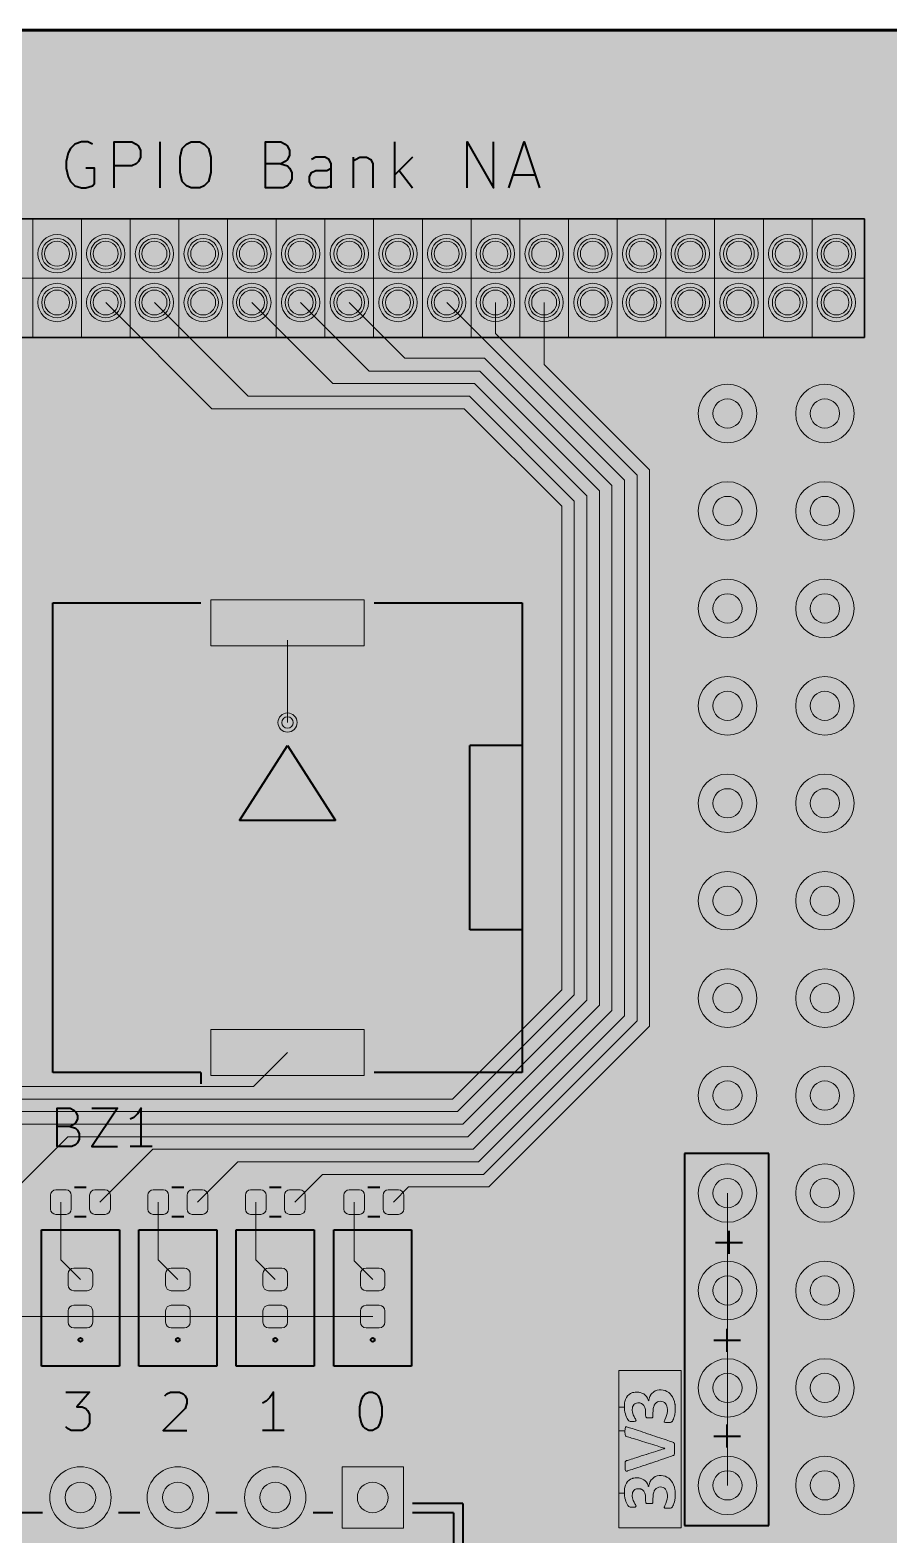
# Model space of a CAD drawing. Header units: millimetres. Extents: x 0 to 100, y -70 to 0.
# Drawn here: x 26.49 to 48.88, y -39.22 to 0 of the extents above; entities that cross this region are included whole.
import ezdxf

# ---------------------------------------------------------------- set-up
doc = ezdxf.new("R2010")
doc.units = ezdxf.units.MM
for name, color, linetype, lineweight, true_color in [('application board F.Cu', 8, 'Continuous', 18, 0x777779), ('application board F.Silkscreen', 18, 'Continuous', 40, 0x000000), ('application board pcb edge', 18, 'Continuous', 60, 0x000000), ('GPIO connector frame', 18, 'Continuous', 35, 0x000000), ('GPIO connector holes', 18, 'Continuous', 5, 0x000000), ('pcb board fill', 7, 'Continuous', 13, 0xefefef)]:
    doc.layers.add(name, color=color, linetype=linetype, lineweight=lineweight, true_color=true_color)

msp = doc.modelspace()

# ---------------------------------------------------------------- hatches: boundary and pattern name
at = {"layer": 'application board F.Silkscreen', "transparency": 33554687}
msp.add_hatch(color=256, dxfattribs=at).paths.add_polyline_path([(41.840269, -34.939627), (43.464467, -34.939627), (43.464467, -39.040372), (41.840269, -39.040372), (41.840269, -38.133614), (41.983349, -38.133614), (41.984986, -38.175696), (41.988233, -38.215421), (41.993009, -38.24996), (41.995803, -38.263788), (42.007632, -38.308303), (42.022034, -38.351442), (42.038281, -38.39155), (42.055648, -38.426975), (42.073407, -38.456062), (42.088529, -38.47484), (42.102156, -38.487167), (42.116766, -38.495876), (42.134181, -38.501427), (42.156221, -38.504279), (42.184708, -38.504895), (42.205454, -38.504388), (42.236512, -38.502491), (42.259103, -38.499092), (42.274157, -38.49386), (42.282605, -38.486465), (42.285378, -38.476577), (42.285384, -38.47599), (42.283149, -38.467927), (42.277088, -38.453788), (42.268165, -38.43567), (42.258883, -38.418408), (42.234098, -38.371507), (42.215295, -38.329746), (42.201937, -38.291397), (42.193488, -38.254729), (42.18941, -38.218014), (42.188854, -38.192759), (42.191092, -38.154267), (42.19747, -38.122597), (42.208652, -38.095759), (42.225305, -38.071763), (42.231794, -38.064471), (42.25291, -38.045068), (42.275182, -38.031801), (42.300845, -38.023824), (42.332136, -38.020289), (42.349414, -38.019921), (42.371984, -38.020159), (42.388188, -38.02128), (42.401127, -38.023894), (42.413902, -38.028612), (42.428481, -38.035485), (42.462453, -38.057368), (42.490405, -38.086491), (42.510277, -38.118871), (42.519284, -38.139992), (42.526109, -38.162816), (42.530986, -38.188933), (42.534148, -38.219933), (42.53583, -38.257406), (42.536271, -38.295487), (42.536344, -38.326059), (42.53661, -38.348647), (42.537242, -38.364738), (42.53841, -38.375818), (42.540288, -38.383374), (42.543047, -38.388893), (42.546859, -38.39386), (42.54777, -38.394928), (42.552656, -38.400278), (42.557694, -38.404), (42.564645, -38.406439), (42.575273, -38.407946), (42.591341, -38.408867), (42.614609, -38.409551), (42.62284, -38.409751), (42.657363, -38.409913), (42.683503, -38.40836), (42.702228, -38.404862), (42.714507, -38.399189), (42.721309, -38.391112), (42.722973, -38.386033), (42.723761, -38.378124), (42.724652, -38.362339), (42.725579, -38.340273), (42.72648, -38.31352), (42.727287, -38.283672), (42.727473, -38.275626), (42.72888, -38.231518), (42.731127, -38.195141), (42.734511, -38.16477), (42.739325, -38.138681), (42.745864, -38.115151), (42.754422, -38.092454), (42.761399, -38.076925), (42.782483, -38.042851), (42.809891, -38.015185), (42.842497, -37.994488), (42.879176, -37.981318), (42.918803, -37.976235), (42.957599, -37.979309), (42.994541, -37.990263), (43.02632, -38.008596), (43.052842, -38.033685), (43.07401, -38.064907), (43.089729, -38.101641), (43.099903, -38.143263), (43.104436, -38.189152), (43.103234, -38.238684), (43.096201, -38.291238), (43.083241, -38.34619), (43.064258, -38.402918), (43.039158, -38.4608), (43.033313, -38.472624), (43.025939, -38.4893), (43.021882, -38.502856), (43.021654, -38.509818), (43.027481, -38.518362), (43.039335, -38.524573), (43.058092, -38.52866), (43.084627, -38.530832), (43.111689, -38.531331), (43.143929, -38.530934), (43.168418, -38.529536), (43.186852, -38.526821), (43.200926, -38.522476), (43.212335, -38.516186), (43.218358, -38.511558), (43.232691, -38.495229), (43.247192, -38.470839), (43.261321, -38.439771), (43.274537, -38.403407), (43.286297, -38.363131), (43.296061, -38.320325), (43.29866, -38.306405), (43.303229, -38.272148), (43.306279, -38.231565), (43.307784, -38.187548), (43.307719, -38.142986), (43.306058, -38.100771), (43.302775, -38.063793), (43.300936, -38.050701), (43.286223, -37.982079), (43.265188, -37.919406), (43.238048, -37.863154), (43.205018, -37.813796), (43.17889, -37.783988), (43.137732, -37.748283), (43.0918, -37.719564), (43.042318, -37.698055), (42.990507, -37.683982), (42.937591, -37.677569), (42.884794, -37.679042), (42.833337, -37.688625), (42.784443, -37.706544), (42.777173, -37.710083), (42.754453, -37.724301), (42.729434, -37.744468), (42.704472, -37.768285), (42.681922, -37.793453), (42.66414, -37.817672), (42.660144, -37.824309), (42.646883, -37.851145), (42.634725, -37.881886), (42.625002, -37.912733), (42.619049, -37.939888), (42.618698, -37.942363), (42.615752, -37.957952), (42.612401, -37.96452), (42.608892, -37.961917), (42.605523, -37.950249), (42.602091, -37.939141), (42.595535, -37.922516), (42.587038, -37.903293), (42.583326, -37.89546), (42.557716, -37.853188), (42.524846, -37.816461), (42.485565, -37.785928), (42.440719, -37.762236), (42.391156, -37.746036), (42.386849, -37.745047), (42.359896, -37.740881), (42.327824, -37.738776), (42.293315, -37.738643), (42.259053, -37.740389), (42.227723, -37.743922), (42.202006, -37.749152), (42.19411, -37.75162), (42.145065, -37.773503), (42.102701, -37.801704), (42.066859, -37.836433), (42.037379, -37.877898), (42.037001, -37.878684), (42.014102, -37.92631), (41.996868, -37.981878), (41.988901, -38.02151), (41.985226, -38.053692), (41.983402, -38.092003), (41.983349, -38.133614), (41.840269, -38.133614), (41.840269, -36.515104), (41.997266, -36.515104), (41.998058, -36.552782), (42.000336, -36.587835), (42.003827, -36.614426), (42.008776, -36.633512), (42.015423, -36.64605), (42.023359, -36.652683), (42.02896, -36.654649), (42.043017, -36.659234), (42.06494, -36.666253), (42.09414, -36.675522), (42.130028, -36.686855), (42.172013, -36.700066), (42.219506, -36.714971), (42.271918, -36.731385), (42.328659, -36.749122), (42.38914, -36.767996), (42.45277, -36.787824), (42.51896, -36.808419), (42.531618, -36.812354), (42.598106, -36.833039), (42.662064, -36.852973), (42.72291, -36.871972), (42.780063, -36.889854), (42.832941, -36.906434), (42.880962, -36.921531), (42.923545, -36.93496), (42.960107, -36.946539), (42.990068, -36.956084), (43.012844, -36.963412), (43.027856, -36.96834), (43.034519, -36.970685), (43.0348, -36.970828), (43.03087, -36.972646), (43.018479, -36.977103), (42.998203, -36.984013), (42.970621, -36.993189), (42.936309, -37.004443), (42.895845, -37.017589), (42.849806, -37.03244), (42.79877, -37.04881), (42.743313, -37.066511), (42.684014, -37.085356), (42.62145, -37.10516), (42.556198, -37.125734), (42.551802, -37.127117), (42.485712, -37.147923), (42.421801, -37.168067), (42.360694, -37.18735), (42.303015, -37.205575), (42.249387, -37.222544), (42.200435, -37.238059), (42.156781, -37.251922), (42.119051, -37.263935), (42.087868, -37.2739), (42.063856, -37.28162), (42.047638, -37.286895), (42.039879, -37.289515), (42.027531, -37.294546), (42.017967, -37.300264), (42.010835, -37.307873), (42.00578, -37.318581), (42.002448, -37.333592), (42.000485, -37.354115), (41.999538, -37.381353), (41.999253, -37.416515), (41.999243, -37.428012), (41.999579, -37.468812), (42.000876, -37.500984), (42.003569, -37.525357), (42.008094, -37.542761), (42.014884, -37.554023), (42.024375, -37.559972), (42.037001, -37.561436), (42.053198, -37.559246), (42.066455, -37.556095), (42.074246, -37.553728), (42.090454, -37.548526), (42.114517, -37.540675), (42.145878, -37.530362), (42.183975, -37.517771), (42.228249, -37.50309), (42.27814, -37.486504), (42.33309, -37.4682), (42.392537, -37.448363), (42.455922, -37.42718), (42.522686, -37.404837), (42.592269, -37.38152), (42.66411, -37.357415), (42.677846, -37.352803), (42.774909, -37.320157), (42.863478, -37.290264), (42.943504, -37.26314), (43.014938, -37.238802), (43.077731, -37.217269), (43.131833, -37.198556), (43.177195, -37.18268), (43.213768, -37.169659), (43.241504, -37.15951), (43.260352, -37.15225), (43.270265, -37.147896), (43.271746, -37.146943), (43.278292, -37.138288), (43.283455, -37.126226), (43.28735, -37.109781), (43.290093, -37.087978), (43.291797, -37.059844), (43.292578, -37.024403), (43.292551, -36.98068), (43.29246, -36.971059), (43.291957, -36.933805), (43.291272, -36.904775), (43.290317, -36.882723), (43.289007, -36.866403), (43.287257, -36.854568), (43.284979, -36.845972), (43.283567, -36.842391), (43.275713, -36.82918), (43.26636, -36.819136), (43.264797, -36.818036), (43.258536, -36.815406), (43.243927, -36.810019), (43.221614, -36.802092), (43.192241, -36.791839), (43.156452, -36.779477), (43.11489, -36.765221), (43.111689, -36.764129), (43.068201, -36.749287), (43.017027, -36.73189), (42.962013, -36.713248), (42.903803, -36.693574), (42.84304, -36.673085), (42.78037, -36.651996), (42.716435, -36.630524), (42.651879, -36.608884), (42.587348, -36.587291), (42.523484, -36.565962), (42.460931, -36.545112), (42.400334, -36.524956), (42.342337, -36.505712), (42.287583, -36.487593), (42.236717, -36.470816), (42.190383, -36.455597), (42.149224, -36.44215), (42.113884, -36.430693), (42.085008, -36.421441), (42.063239, -36.414609), (42.049222, -36.410414), (42.043885, -36.409081), (42.029142, -36.408293), (42.019857, -36.410954), (42.014063, -36.415959), (42.007014, -36.429221), (42.001788, -36.45082), (41.998501, -36.479774), (41.997266, -36.515104), (41.840269, -36.515104), (41.840269, -35.898566), (41.983349, -35.898566), (41.984986, -35.940648), (41.988233, -35.980373), (41.993009, -36.014911), (41.995803, -36.028739), (42.007632, -36.073255), (42.022034, -36.116393), (42.038281, -36.156502), (42.055648, -36.191926), (42.073407, -36.221014), (42.088529, -36.239792), (42.102156, -36.252119), (42.116766, -36.260827), (42.134181, -36.266378), (42.156221, -36.269231), (42.184708, -36.269846), (42.205454, -36.26934), (42.236512, -36.267442), (42.259103, -36.264043), (42.274157, -36.258811), (42.282605, -36.251417), (42.285378, -36.241528), (42.285384, -36.240942), (42.283149, -36.232878), (42.277088, -36.21874), (42.268165, -36.200622), (42.258883, -36.183359), (42.234098, -36.136458), (42.215295, -36.094698), (42.201937, -36.056349), (42.193488, -36.019681), (42.18941, -35.982965), (42.188854, -35.95771), (42.191092, -35.919219), (42.19747, -35.887549), (42.208652, -35.86071), (42.225305, -35.836714), (42.231794, -35.829423), (42.25291, -35.810019), (42.275182, -35.796752), (42.300845, -35.788775), (42.332136, -35.78524), (42.349414, -35.784873), (42.371984, -35.785111), (42.388188, -35.786232), (42.401127, -35.788846), (42.413902, -35.793564), (42.428481, -35.800437), (42.462453, -35.82232), (42.490405, -35.851442), (42.510277, -35.883823), (42.519284, -35.904944), (42.526109, -35.927768), (42.530986, -35.953885), (42.534148, -35.984885), (42.53583, -36.022357), (42.536271, -36.060438), (42.536344, -36.091011), (42.53661, -36.113599), (42.537242, -36.12969), (42.53841, -36.14077), (42.540288, -36.148326), (42.543047, -36.153844), (42.546859, -36.158812), (42.54777, -36.159879), (42.552656, -36.16523), (42.557694, -36.168951), (42.564645, -36.171391), (42.575273, -36.172897), (42.591341, -36.173818), (42.614609, -36.174502), (42.62284, -36.174703), (42.657363, -36.174865), (42.683503, -36.173312), (42.702228, -36.169813), (42.714507, -36.16414), (42.721309, -36.156063), (42.722973, -36.150985), (42.723761, -36.143075), (42.724652, -36.127291), (42.725579, -36.105225), (42.72648, -36.078471), (42.727287, -36.048624), (42.727473, -36.040578), (42.72888, -35.99647), (42.731127, -35.960092), (42.734511, -35.929721), (42.739325, -35.903633), (42.745864, -35.880102), (42.754422, -35.857406), (42.761399, -35.841876), (42.782483, -35.807803), (42.809891, -35.780137), (42.842497, -35.759439), (42.879176, -35.746269), (42.918803, -35.741187), (42.957599, -35.74426), (42.994541, -35.755214), (43.02632, -35.773547), (43.052842, -35.798636), (43.07401, -35.829859), (43.089729, -35.866592), (43.099903, -35.908215), (43.104436, -35.954103), (43.103234, -36.003636), (43.096201, -36.056189), (43.083241, -36.111141), (43.064258, -36.16787), (43.039158, -36.225752), (43.033313, -36.237575), (43.025939, -36.254252), (43.021882, -36.267807), (43.021654, -36.274769), (43.027481, -36.283314), (43.039335, -36.289525), (43.058092, -36.293612), (43.084627, -36.295783), (43.111689, -36.296282), (43.143929, -36.295886), (43.168418, -36.294488), (43.186852, -36.291773), (43.200926, -36.287428), (43.212335, -36.281138), (43.218358, -36.276509), (43.232691, -36.26018), (43.247192, -36.23579), (43.261321, -36.204722), (43.274537, -36.168359), (43.286297, -36.128083), (43.296061, -36.085277), (43.29866, -36.071357), (43.303229, -36.0371), (43.306279, -35.996517), (43.307784, -35.9525), (43.307719, -35.907938), (43.306058, -35.865723), (43.302775, -35.828745), (43.300936, -35.815652), (43.286223, -35.74703), (43.265188, -35.684357), (43.238048, -35.628105), (43.205018, -35.578747), (43.17889, -35.548939), (43.137732, -35.513235), (43.0918, -35.484515), (43.042318, -35.463007), (42.990507, -35.448933), (42.937591, -35.442521), (42.884794, -35.443994), (42.833337, -35.453577), (42.784443, -35.471496), (42.777173, -35.475034), (42.754453, -35.489252), (42.729434, -35.50942), (42.704472, -35.533237), (42.681922, -35.558404), (42.66414, -35.582624), (42.660144, -35.589261), (42.646883, -35.616097), (42.634725, -35.646837), (42.625002, -35.677684), (42.619049, -35.70484), (42.618698, -35.707314), (42.615752, -35.722904), (42.612401, -35.729471), (42.608892, -35.726868), (42.605523, -35.7152), (42.602091, -35.704092), (42.595535, -35.687467), (42.587038, -35.668244), (42.583326, -35.660412), (42.557716, -35.61814), (42.524846, -35.581413), (42.485565, -35.550879), (42.440719, -35.527188), (42.391156, -35.510988), (42.386849, -35.509998), (42.359896, -35.505832), (42.327824, -35.503728), (42.293315, -35.503594), (42.259053, -35.50534), (42.227723, -35.508874), (42.202006, -35.514103), (42.19411, -35.516571), (42.145065, -35.538455), (42.102701, -35.566656), (42.066859, -35.601384), (42.037379, -35.642849), (42.014102, -35.691261), (41.996868, -35.74683), (41.988901, -35.786462), (41.985226, -35.818643), (41.983402, -35.856954), (41.983349, -35.898566), (41.840269, -35.898566)], flags=0)
at = {"layer": 'pcb board fill', "transparency": 33554687}
h = msp.add_hatch(color=256, dxfattribs=at)
edge = h.paths.add_edge_path(flags=0)
edge.add_line((100, -67.01), (100, -35.01))
edge.add_line((100, -35.01), (100, -3))
edge.add_arc((97, -3), 3, 0, 90)
edge.add_line((97, 0), (50, 0))
edge.add_line((50, 0), (3, 0))
edge.add_arc((3, -3), 3, 90, 180)
edge.add_line((0, -3), (0, -32))
edge.add_arc((3, -32), 3, 180, 270)
edge.add_line((3, -35), (7, -35))
edge.add_arc((7, -38), 3, 0, 90, ccw=False)
edge.add_line((10, -38), (10, -57))
edge.add_arc((13, -57), 3, 180, 270)
edge.add_line((13, -60), (15, -60))
edge.add_arc((15, -63), 3, 0, 90, ccw=False)
edge.add_line((18, -63), (18, -68))
edge.add_arc((20, -68), 2, 180, 270)
edge.add_line((20, -70), (50, -70))
edge.add_line((50, -70), (97, -70.000025))
edge.add_arc((96.9974, -66.9974), 3.002626, 270.0496133, 359.7595675)

# ---------------------------------------------------------------- linework, layer by layer
at = {"layer": 'application board F.Cu', "flags": 128}
for points in [[(28.46, -7.1), (31.228448, -9.868448)], [(29.73, -7.1), (32.171448, -9.541448)], [(32.27, -7.1), (34.384448, -9.214448)], [(35.327448, -8.887448), (33.54, -7.1)], [(36.26, -8.55), (34.81, -7.1)], [(41.985, -11.735), (37.35, -7.1)], [(38.62, -7.907552), (38.62, -7.1)], [(39.89, -8.715104), (39.89, -7.1)], [(42.312, -11.599552), (38.62, -7.907552)], [(38.337552, -8.55), (36.26, -8.55)], [(41.658, -11.870448), (38.337552, -8.55)], [(38.212552, -8.887448), (35.327448, -8.887448)], [(41.331, -12.005896), (38.212552, -8.887448)], [(42.639, -11.464104), (39.89, -8.715104)], [(34.384448, -9.214448), (38.077104, -9.214448)], [(38.077104, -9.214448), (41.004, -12.141344)], [(32.171448, -9.541448), (37.941656, -9.541448)], [(37.941656, -9.541448), (40.677, -12.276792)], [(31.228448, -9.868448), (37.806208, -9.868448)], [(37.806208, -9.868448), (40.35, -12.41224)], [(41.985, -25.690104), (41.985, -11.735)], [(42.312, -25.825552), (42.312, -11.599552)], [(42.639, -25.961), (42.639, -11.464104)], [(41.004, -12.141344), (41.004, -25.28376)], [(41.331, -25.419208), (41.331, -12.005896)], [(41.658, -25.554656), (41.658, -11.870448)], [(40.35, -12.41224), (40.35, -25.012864)], [(40.677, -12.276792), (40.677, -25.148312)], [(35.2, -16.05), (31.2, -16.05), (31.2, -14.85), (35.2, -14.85), (35.2, -16.05)], [(33.2, -15.9), (33.2, -18.05)], [(40.35, -25.012864), (37.497974, -27.86489)], [(40.677, -25.148312), (37.633422, -28.19189)], [(41.004, -25.28376), (37.76887, -28.51889)], [(37.904318, -28.84589), (41.331, -25.419208)], [(38.039766, -29.17289), (41.658, -25.554656)], [(38.175214, -29.49989), (41.985, -25.690104)], [(38.310662, -29.82689), (42.312, -25.825552)], [(35.2, -27.25), (31.2, -27.25), (31.2, -26.05), (35.2, -26.05), (35.2, -27.25)], [(38.44611, -30.15389), (42.639, -25.961)], [(33.2, -26.65), (32.31211, -27.53789)], [(32.31211, -27.53789), (8.25789, -27.53789)], [(37.497974, -27.86489), (20.83511, -27.86489)], [(37.633422, -28.19189), (23.04811, -28.19189)], [(37.76887, -28.51889), (25.26111, -28.51889)], [(25.77, -30.55), (27.47411, -28.84589)], [(27.47411, -28.84589), (37.904318, -28.84589)], [(28.31, -30.55), (29.68711, -29.17289)], [(29.68711, -29.17289), (38.039766, -29.17289)], [(30.85, -30.55), (31.90011, -29.49989)], [(31.90011, -29.49989), (38.175214, -29.49989)], [(33.39, -30.55), (34.11311, -29.82689)], [(34.11311, -29.82689), (38.310662, -29.82689)], [(35.96, -30.55), (36.35611, -30.15389)], [(36.35611, -30.15389), (38.44611, -30.15389)], [(27.56, -30.735), (27.549724, -30.786662), (27.520459, -30.830459), (27.476662, -30.859724), (27.425, -30.87), (27.155, -30.87), (27.103338, -30.859724), (27.059541, -30.830459), (27.030276, -30.786662), (27.02, -30.735), (27.02, -30.365), (27.030276, -30.313338), (27.059541, -30.269541), (27.103338, -30.240276), (27.155, -30.23), (27.425, -30.23), (27.476662, -30.240276), (27.520459, -30.269541), (27.549724, -30.313338), (27.56, -30.365), (27.56, -30.735)], [(27.29, -30.55), (27.29, -32.055)], [(28.58, -30.735), (28.569724, -30.786662), (28.540459, -30.830459), (28.496662, -30.859724), (28.445, -30.87), (28.175, -30.87), (28.123338, -30.859724), (28.079541, -30.830459), (28.050276, -30.786662), (28.04, -30.735), (28.04, -30.365), (28.050276, -30.313338), (28.079541, -30.269541), (28.123338, -30.240276), (28.175, -30.23), (28.445, -30.23), (28.496662, -30.240276), (28.540459, -30.269541), (28.569724, -30.313338), (28.58, -30.365), (28.58, -30.735)], [(30.1, -30.735), (30.089724, -30.786662), (30.060459, -30.830459), (30.016662, -30.859724), (29.965, -30.87), (29.695, -30.87), (29.643338, -30.859724), (29.599541, -30.830459), (29.570276, -30.786662), (29.56, -30.735), (29.56, -30.365), (29.570276, -30.313338), (29.599541, -30.269541), (29.643338, -30.240276), (29.695, -30.23), (29.965, -30.23), (30.016662, -30.240276), (30.060459, -30.269541), (30.089724, -30.313338), (30.1, -30.365), (30.1, -30.735)], [(29.83, -30.55), (29.83, -32.055)], [(31.12, -30.735), (31.109724, -30.786662), (31.080459, -30.830459), (31.036662, -30.859724), (30.985, -30.87), (30.715, -30.87), (30.663338, -30.859724), (30.619541, -30.830459), (30.590276, -30.786662), (30.58, -30.735), (30.58, -30.365), (30.590276, -30.313338), (30.619541, -30.269541), (30.663338, -30.240276), (30.715, -30.23), (30.985, -30.23), (31.036662, -30.240276), (31.080459, -30.269541), (31.109724, -30.313338), (31.12, -30.365), (31.12, -30.735)], [(32.64, -30.735), (32.629724, -30.786662), (32.600459, -30.830459), (32.556662, -30.859724), (32.505, -30.87), (32.235, -30.87), (32.183338, -30.859724), (32.139541, -30.830459), (32.110276, -30.786662), (32.1, -30.735), (32.1, -30.365), (32.110276, -30.313338), (32.139541, -30.269541), (32.183338, -30.240276), (32.235, -30.23), (32.505, -30.23), (32.556662, -30.240276), (32.600459, -30.269541), (32.629724, -30.313338), (32.64, -30.365), (32.64, -30.735)], [(32.37, -30.55), (32.37, -32.055)], [(33.66, -30.735), (33.649724, -30.786662), (33.620459, -30.830459), (33.576662, -30.859724), (33.525, -30.87), (33.255, -30.87), (33.203338, -30.859724), (33.159541, -30.830459), (33.130276, -30.786662), (33.12, -30.735), (33.12, -30.365), (33.130276, -30.313338), (33.159541, -30.269541), (33.203338, -30.240276), (33.255, -30.23), (33.525, -30.23), (33.576662, -30.240276), (33.620459, -30.269541), (33.649724, -30.313338), (33.66, -30.365), (33.66, -30.735)], [(35.21, -30.735), (35.199724, -30.786662), (35.170459, -30.830459), (35.126662, -30.859724), (35.075, -30.87), (34.805, -30.87), (34.753338, -30.859724), (34.709541, -30.830459), (34.680276, -30.786662), (34.67, -30.735), (34.67, -30.365), (34.680276, -30.313338), (34.709541, -30.269541), (34.753338, -30.240276), (34.805, -30.23), (35.075, -30.23), (35.126662, -30.240276), (35.170459, -30.269541), (35.199724, -30.313338), (35.21, -30.365), (35.21, -30.735)], [(34.94, -30.55), (34.94, -32.085)], [(36.23, -30.735), (36.219724, -30.786662), (36.190459, -30.830459), (36.146662, -30.859724), (36.095, -30.87), (35.825, -30.87), (35.773338, -30.859724), (35.729541, -30.830459), (35.700276, -30.786662), (35.69, -30.735), (35.69, -30.365), (35.700276, -30.313338), (35.729541, -30.269541), (35.773338, -30.240276), (35.825, -30.23), (36.095, -30.23), (36.146662, -30.240276), (36.190459, -30.269541), (36.219724, -30.313338), (36.23, -30.365), (36.23, -30.735)], [(44.67, -37.934), (44.67, -30.314)], [(27.29, -32.055), (27.8, -32.565)], [(29.83, -32.055), (30.34, -32.565)], [(32.37, -32.055), (32.88, -32.565)], [(34.94, -32.085), (35.42, -32.565)], [(27.6275, -32.86), (27.571054, -32.848772), (27.523202, -32.816798), (27.491228, -32.768946), (27.48, -32.7125), (27.48, -32.4175), (27.491228, -32.361054), (27.523202, -32.313202), (27.571054, -32.281228), (27.6275, -32.27), (27.9725, -32.27), (28.028946, -32.281228), (28.076798, -32.313202), (28.108772, -32.361054), (28.12, -32.4175), (28.12, -32.7125), (28.108772, -32.768946), (28.076798, -32.816798), (28.028946, -32.848772), (27.9725, -32.86), (27.6275, -32.86)], [(30.1675, -32.86), (30.111054, -32.848772), (30.063202, -32.816798), (30.031228, -32.768946), (30.02, -32.7125), (30.02, -32.4175), (30.031228, -32.361054), (30.063202, -32.313202), (30.111054, -32.281228), (30.1675, -32.27), (30.5125, -32.27), (30.568946, -32.281228), (30.616798, -32.313202), (30.648772, -32.361054), (30.66, -32.4175), (30.66, -32.7125), (30.648772, -32.768946), (30.616798, -32.816798), (30.568946, -32.848772), (30.5125, -32.86), (30.1675, -32.86)], [(32.7075, -32.86), (32.651054, -32.848772), (32.603202, -32.816798), (32.571228, -32.768946), (32.56, -32.7125), (32.56, -32.4175), (32.571228, -32.361054), (32.603202, -32.313202), (32.651054, -32.281228), (32.7075, -32.27), (33.0525, -32.27), (33.108946, -32.281228), (33.156798, -32.313202), (33.188772, -32.361054), (33.2, -32.4175), (33.2, -32.7125), (33.188772, -32.768946), (33.156798, -32.816798), (33.108946, -32.848772), (33.0525, -32.86), (32.7075, -32.86)], [(35.2475, -32.86), (35.191054, -32.848772), (35.143202, -32.816798), (35.111228, -32.768946), (35.1, -32.7125), (35.1, -32.4175), (35.111228, -32.361054), (35.143202, -32.313202), (35.191054, -32.281228), (35.2475, -32.27), (35.5925, -32.27), (35.648946, -32.281228), (35.696798, -32.313202), (35.728772, -32.361054), (35.74, -32.4175), (35.74, -32.7125), (35.728772, -32.768946), (35.696798, -32.816798), (35.648946, -32.848772), (35.5925, -32.86), (35.2475, -32.86)], [(27.6275, -33.83), (27.571054, -33.818772), (27.523202, -33.786798), (27.491228, -33.738946), (27.48, -33.6825), (27.48, -33.3875), (27.491228, -33.331054), (27.523202, -33.283202), (27.571054, -33.251228), (27.6275, -33.24), (27.9725, -33.24), (28.028946, -33.251228), (28.076798, -33.283202), (28.108772, -33.331054), (28.12, -33.3875), (28.12, -33.6825), (28.108772, -33.738946), (28.076798, -33.786798), (28.028946, -33.818772), (27.9725, -33.83), (27.6275, -33.83)], [(30.1675, -33.83), (30.111054, -33.818772), (30.063202, -33.786798), (30.031228, -33.738946), (30.02, -33.6825), (30.02, -33.3875), (30.031228, -33.331054), (30.063202, -33.283202), (30.111054, -33.251228), (30.1675, -33.24), (30.5125, -33.24), (30.568946, -33.251228), (30.616798, -33.283202), (30.648772, -33.331054), (30.66, -33.3875), (30.66, -33.6825), (30.648772, -33.738946), (30.616798, -33.786798), (30.568946, -33.818772), (30.5125, -33.83), (30.1675, -33.83)], [(32.7075, -33.83), (32.651054, -33.818772), (32.603202, -33.786798), (32.571228, -33.738946), (32.56, -33.6825), (32.56, -33.3875), (32.571228, -33.331054), (32.603202, -33.283202), (32.651054, -33.251228), (32.7075, -33.24), (33.0525, -33.24), (33.108946, -33.251228), (33.156798, -33.283202), (33.188772, -33.331054), (33.2, -33.3875), (33.2, -33.6825), (33.188772, -33.738946), (33.156798, -33.786798), (33.108946, -33.818772), (33.0525, -33.83), (32.7075, -33.83)], [(35.2475, -33.83), (35.191054, -33.818772), (35.143202, -33.786798), (35.111228, -33.738946), (35.1, -33.6825), (35.1, -33.3875), (35.111228, -33.331054), (35.143202, -33.283202), (35.191054, -33.251228), (35.2475, -33.24), (35.5925, -33.24), (35.648946, -33.251228), (35.696798, -33.283202), (35.728772, -33.331054), (35.74, -33.3875), (35.74, -33.6825), (35.728772, -33.738946), (35.696798, -33.786798), (35.648946, -33.818772), (35.5925, -33.83), (35.2475, -33.83)], [(17.64, -33.535), (35.42, -33.535)], [(34.62, -37.45), (36.22, -37.45), (36.22, -39.05), (34.62, -39.05), (34.62, -37.45)]]:
    msp.add_lwpolyline(points, dxfattribs=at)
at = {"layer": 'application board F.Cu'}
for centre, radius in [((27.19, -5.83), 0.5), ((28.46, -5.83), 0.5), ((29.73, -5.83), 0.5), ((31, -5.83), 0.5), ((32.27, -5.83), 0.5), ((33.54, -5.83), 0.5), ((34.81, -5.83), 0.5), ((36.08, -5.83), 0.5), ((37.35, -5.83), 0.5), ((38.62, -5.83), 0.5), ((39.89, -5.83), 0.5), ((41.16, -5.83), 0.5), ((42.43, -5.83), 0.5), ((43.7, -5.83), 0.5), ((44.97, -5.83), 0.5), ((46.24, -5.83), 0.5), ((47.51, -5.83), 0.5), ((27.19, -5.83), 0.325), ((28.46, -5.83), 0.325), ((29.73, -5.83), 0.325), ((31, -5.83), 0.325), ((32.27, -5.83), 0.325), ((33.54, -5.83), 0.325), ((34.81, -5.83), 0.325), ((36.08, -5.83), 0.325), ((37.35, -5.83), 0.325), ((38.62, -5.83), 0.325), ((39.89, -5.83), 0.325), ((41.16, -5.83), 0.325), ((42.43, -5.83), 0.325), ((43.7, -5.83), 0.325), ((44.97, -5.83), 0.325), ((46.24, -5.83), 0.325), ((47.51, -5.83), 0.325), ((27.19, -7.1), 0.5), ((28.46, -7.1), 0.5), ((29.73, -7.1), 0.5), ((31, -7.1), 0.5), ((32.27, -7.1), 0.5), ((33.54, -7.1), 0.5), ((34.81, -7.1), 0.5), ((36.08, -7.1), 0.5), ((37.35, -7.1), 0.5), ((38.62, -7.1), 0.5), ((39.89, -7.1), 0.5), ((41.16, -7.1), 0.5), ((42.43, -7.1), 0.5), ((43.7, -7.1), 0.5), ((44.97, -7.1), 0.5), ((46.24, -7.1), 0.5), ((47.51, -7.1), 0.5), ((27.19, -7.1), 0.325), ((28.46, -7.1), 0.325), ((29.73, -7.1), 0.325), ((31, -7.1), 0.325), ((32.27, -7.1), 0.325), ((33.54, -7.1), 0.325), ((34.81, -7.1), 0.325), ((36.08, -7.1), 0.325), ((37.35, -7.1), 0.325), ((38.62, -7.1), 0.325), ((39.89, -7.1), 0.325), ((41.16, -7.1), 0.325), ((42.43, -7.1), 0.325), ((43.7, -7.1), 0.325), ((44.97, -7.1), 0.325), ((46.24, -7.1), 0.325), ((47.51, -7.1), 0.325), ((44.67, -9.994), 0.762), ((47.21, -9.994), 0.762), ((44.67, -9.994), 0.381), ((47.21, -9.994), 0.381), ((44.67, -12.534), 0.762), ((44.67, -12.534), 0.381), ((47.21, -12.534), 0.762), ((47.21, -12.534), 0.381), ((44.67, -15.074), 0.762), ((47.21, -15.074), 0.762), ((44.67, -15.074), 0.381), ((47.21, -15.074), 0.381), ((44.67, -17.614), 0.762), ((47.21, -17.614), 0.762), ((44.67, -17.614), 0.381), ((47.21, -17.614), 0.381), ((33.2, -18.05), 0.25), ((33.2, -18.05), 0.15), ((44.67, -20.154), 0.762), ((47.21, -20.154), 0.762), ((44.67, -20.154), 0.381), ((47.21, -20.154), 0.381), ((44.67, -22.694), 0.762), ((47.21, -22.694), 0.762), ((44.67, -22.694), 0.381), ((47.21, -22.694), 0.381), ((44.67, -25.234), 0.762), ((47.21, -25.234), 0.762), ((44.67, -25.234), 0.381), ((47.21, -25.234), 0.381), ((44.67, -27.774), 0.762), ((47.21, -27.774), 0.762), ((44.67, -27.774), 0.381), ((47.21, -27.774), 0.381), ((44.67, -30.314), 0.762), ((47.21, -30.314), 0.762), ((44.67, -30.314), 0.381), ((47.21, -30.314), 0.381), ((44.67, -32.854), 0.762), ((47.21, -32.854), 0.762), ((44.67, -32.854), 0.381), ((47.21, -32.854), 0.381), ((44.67, -35.394), 0.762), ((47.21, -35.394), 0.762), ((44.67, -35.394), 0.381), ((47.21, -35.394), 0.381), ((44.67, -37.934), 0.762), ((47.21, -37.934), 0.762), ((27.8, -38.25), 0.8), ((30.34, -38.25), 0.8), ((32.88, -38.25), 0.8), ((44.67, -37.934), 0.381), ((47.21, -37.934), 0.381), ((27.8, -38.25), 0.4), ((30.34, -38.25), 0.4), ((32.88, -38.25), 0.4), ((35.42, -38.25), 0.4)]:
    msp.add_circle(centre, radius, dxfattribs=at)
at = {"layer": 'application board F.Silkscreen', "flags": 128}
for points in [[(28.111428, -2.97), (27.997142, -2.912857), (27.825714, -2.912857), (27.654285, -2.97), (27.54, -3.084285), (27.482857, -3.198571), (27.425714, -3.427142), (27.425714, -3.598571), (27.482857, -3.827142), (27.54, -3.941428), (27.654285, -4.055714), (27.825714, -4.112857), (27.94, -4.112857), (28.111428, -4.055714), (28.168571, -3.998571), (28.168571, -3.598571), (27.94, -3.598571)], [(28.682857, -4.112857), (28.682857, -2.912857), (29.14, -2.912857), (29.254285, -2.97), (29.311428, -3.027142), (29.368571, -3.141428), (29.368571, -3.312857), (29.311428, -3.427142), (29.254285, -3.484285), (29.14, -3.541428), (28.682857, -3.541428)], [(29.882857, -4.112857), (29.882857, -2.912857)], [(30.682857, -2.912857), (30.911428, -2.912857), (31.025714, -2.97), (31.14, -3.084285), (31.197142, -3.312857), (31.197142, -3.712857), (31.14, -3.941428), (31.025714, -4.055714), (30.911428, -4.112857), (30.682857, -4.112857), (30.568571, -4.055714), (30.454285, -3.941428), (30.397142, -3.712857), (30.397142, -3.312857), (30.454285, -3.084285), (30.568571, -2.97), (30.682857, -2.912857)], [(33.025714, -3.484285), (33.197142, -3.541428), (33.254285, -3.598571), (33.311428, -3.712857), (33.311428, -3.884285), (33.254285, -3.998571), (33.197142, -4.055714), (33.082857, -4.112857), (32.625714, -4.112857), (32.625714, -2.912857), (33.025714, -2.912857), (33.14, -2.97), (33.197142, -3.027142), (33.254285, -3.141428), (33.254285, -3.255714), (33.197142, -3.37), (33.14, -3.427142), (33.025714, -3.484285), (32.625714, -3.484285)], [(35.997142, -4.112857), (35.997142, -2.912857)], [(37.882857, -4.112857), (37.882857, -2.912857), (38.568571, -4.112857), (38.568571, -2.912857)], [(38.968571, -4.112857), (39.368571, -2.912857), (39.768571, -4.112857)], [(34.34, -4.112857), (34.34, -3.484285), (34.282857, -3.37), (34.168571, -3.312857), (33.94, -3.312857), (33.825714, -3.37)], [(34.911428, -3.312857), (34.911428, -4.112857)], [(34.911428, -3.427142), (34.968571, -3.37), (35.082857, -3.312857), (35.254285, -3.312857), (35.368571, -3.37), (35.425714, -3.484285), (35.425714, -4.112857)], [(36.454285, -3.312857), (35.997142, -3.77)], [(34.34, -4.055714), (34.225714, -4.112857), (33.94, -4.112857), (33.825714, -4.055714), (33.768571, -3.941428), (33.768571, -3.827142), (33.825714, -3.712857), (33.94, -3.655714), (34.225714, -3.655714), (34.34, -3.598571)], [(36.111428, -3.655714), (36.454285, -4.112857)], [(39.082857, -3.77), (39.654285, -3.77)], [(27.08, -14.93), (30.94, -14.93)], [(27.08, -27.17), (27.08, -14.93)], [(35.46, -14.93), (39.32, -14.93)], [(39.32, -14.93), (39.32, -27.17)], [(31.95, -20.6), (33.2, -18.65)], [(33.2, -18.65), (34.45, -20.6)], [(39.3, -18.65), (37.95, -18.65)], [(37.95, -21.05), (37.95, -18.65)], [(34.45, -20.6), (31.95, -20.6)], [(37.95, -23.45), (37.95, -21.05)], [(39.3, -23.45), (37.95, -23.45)], [(30.94, -27.17), (27.08, -27.17)], [(30.94, -27.17), (30.94, -27.47)], [(39.32, -27.17), (35.46, -27.17)], [(27.529047, -28.578571), (27.671904, -28.62619), (27.719523, -28.673809), (27.767142, -28.769047), (27.767142, -28.911904), (27.719523, -29.007142), (27.671904, -29.054761), (27.576666, -29.10238), (27.195714, -29.10238), (27.195714, -28.10238), (27.529047, -28.10238), (27.624285, -28.15), (27.671904, -28.197619), (27.719523, -28.292857), (27.719523, -28.388095), (27.671904, -28.483333), (27.624285, -28.530952), (27.529047, -28.578571), (27.195714, -28.578571)], [(28.100476, -28.10238), (28.767142, -28.10238), (28.100476, -29.10238), (28.767142, -29.10238)], [(29.38619, -29.10238), (29.38619, -28.10238), (29.290952, -28.245238), (29.195714, -28.340476), (29.100476, -28.388095)], [(29.671904, -29.10238), (29.100476, -29.10238)], [(45.75, -29.28), (43.55, -29.28)], [(43.55, -29.28), (43.55, -38.98)], [(45.75, -38.98), (45.75, -29.28)], [(27.953641, -30.17), (27.646359, -30.17)], [(30.493641, -30.17), (30.186359, -30.17)], [(33.033641, -30.17), (32.726359, -30.17)], [(35.603641, -30.17), (35.296359, -30.17)], [(27.953641, -30.93), (27.646359, -30.93)], [(30.493641, -30.93), (30.186359, -30.93)], [(33.033641, -30.93), (32.726359, -30.93)], [(35.603641, -30.93), (35.296359, -30.93)], [(26.784, -34.828), (26.784, -31.272)], [(26.784, -31.272), (28.816, -31.272)], [(28.816, -31.272), (28.816, -34.828)], [(29.324, -34.828), (29.324, -31.272)], [(29.324, -31.272), (31.356, -31.272)], [(31.356, -31.272), (31.356, -34.828)], [(31.864, -34.828), (31.864, -31.272)], [(31.864, -31.272), (33.896, -31.272)], [(33.896, -31.272), (33.896, -34.828)], [(34.404, -34.828), (34.404, -31.272)], [(34.404, -31.272), (36.436, -31.272)], [(36.436, -31.272), (36.436, -34.828)], [(44.71, -31.9), (44.71, -31.3)], [(44.36, -31.6), (45.06, -31.6)], [(44.66, -34.45), (44.66, -33.85)], [(44.31, -34.15), (45.01, -34.15)], [(28.816, -34.828), (26.784, -34.828)], [(31.356, -34.828), (29.324, -34.828)], [(33.896, -34.828), (31.864, -34.828)], [(36.436, -34.828), (34.404, -34.828)], [(27.416666, -35.50238), (28.035714, -35.50238), (27.70238, -35.883333), (27.845238, -35.883333), (27.940476, -35.930952), (27.988095, -35.978571), (28.035714, -36.073809), (28.035714, -36.311904), (27.988095, -36.407142), (27.940476, -36.454761), (27.845238, -36.50238), (27.559523, -36.50238), (27.464285, -36.454761), (27.416666, -36.407142)], [(30.004285, -35.597619), (30.051904, -35.55), (30.147142, -35.50238), (30.385238, -35.50238), (30.480476, -35.55), (30.528095, -35.597619), (30.575714, -35.692857), (30.575714, -35.788095), (30.528095, -35.930952), (29.956666, -36.50238), (30.575714, -36.50238)], [(32.83, -36.50238), (32.83, -35.50238), (32.734761, -35.645238), (32.639523, -35.740476), (32.544285, -35.788095)], [(35.32238, -35.50238), (35.417619, -35.50238), (35.512857, -35.55), (35.560476, -35.597619), (35.608095, -35.692857), (35.655714, -35.883333), (35.655714, -36.121428), (35.608095, -36.311904), (35.560476, -36.407142), (35.512857, -36.454761), (35.417619, -36.50238), (35.32238, -36.50238), (35.227142, -36.454761), (35.179523, -36.407142), (35.131904, -36.311904), (35.084285, -36.121428), (35.084285, -35.883333), (35.131904, -35.692857), (35.179523, -35.597619), (35.227142, -35.55), (35.32238, -35.50238)], [(44.66, -36.95), (44.66, -36.35)], [(33.115714, -36.50238), (32.544285, -36.50238)], [(44.31, -36.65), (45.01, -36.65)], [(37.77, -38.41), (36.46, -38.41)], [(37.77, -38.41), (37.77, -39.793)], [(26.81, -38.65), (26.25, -38.65)], [(29.35, -38.65), (28.789, -38.65)], [(31.89, -38.65), (31.329, -38.65)], [(34.38, -38.65), (33.869, -38.65)], [(37.53, -38.65), (36.46, -38.65)], [(37.53, -38.65), (37.53, -45.471)], [(43.55, -38.98), (45.75, -38.98)]]:
    msp.add_lwpolyline(points, dxfattribs=at)
at = {"layer": 'application board F.Silkscreen', "lineweight": 0, "flags": 128}
msp.add_lwpolyline([(41.840269, -34.939627), (43.464467, -34.939627), (43.464467, -39.040372), (41.840269, -39.040372), (41.840269, -38.133614), (41.983349, -38.133614), (41.984986, -38.175696), (41.988233, -38.215421), (41.993009, -38.24996), (41.995803, -38.263788), (42.007632, -38.308303), (42.022034, -38.351442), (42.038281, -38.39155), (42.055648, -38.426975), (42.073407, -38.456062), (42.088529, -38.47484), (42.102156, -38.487167), (42.116766, -38.495876), (42.134181, -38.501427), (42.156221, -38.504279), (42.184708, -38.504895), (42.205454, -38.504388), (42.236512, -38.502491), (42.259103, -38.499092), (42.274157, -38.49386), (42.282605, -38.486465), (42.285378, -38.476577), (42.285384, -38.47599), (42.283149, -38.467927), (42.277088, -38.453788), (42.268165, -38.43567), (42.258883, -38.418408), (42.234098, -38.371507), (42.215295, -38.329746), (42.201937, -38.291397), (42.193488, -38.254729), (42.18941, -38.218014), (42.188854, -38.192759), (42.191092, -38.154267), (42.19747, -38.122597), (42.208652, -38.095759), (42.225305, -38.071763), (42.231794, -38.064471), (42.25291, -38.045068), (42.275182, -38.031801), (42.300845, -38.023824), (42.332136, -38.020289), (42.349414, -38.019921), (42.371984, -38.020159), (42.388188, -38.02128), (42.401127, -38.023894), (42.413902, -38.028612), (42.428481, -38.035485), (42.462453, -38.057368), (42.490405, -38.086491), (42.510277, -38.118871), (42.519284, -38.139992), (42.526109, -38.162816), (42.530986, -38.188933), (42.534148, -38.219933), (42.53583, -38.257406), (42.536271, -38.295487), (42.536344, -38.326059), (42.53661, -38.348647), (42.537242, -38.364738), (42.53841, -38.375818), (42.540288, -38.383374), (42.543047, -38.388893), (42.546859, -38.39386), (42.54777, -38.394928), (42.552656, -38.400278), (42.557694, -38.404), (42.564645, -38.406439), (42.575273, -38.407946), (42.591341, -38.408867), (42.614609, -38.409551), (42.62284, -38.409751), (42.657363, -38.409913), (42.683503, -38.40836), (42.702228, -38.404862), (42.714507, -38.399189), (42.721309, -38.391112), (42.722973, -38.386033), (42.723761, -38.378124), (42.724652, -38.362339), (42.725579, -38.340273), (42.72648, -38.31352), (42.727287, -38.283672), (42.727473, -38.275626), (42.72888, -38.231518), (42.731127, -38.195141), (42.734511, -38.16477), (42.739325, -38.138681), (42.745864, -38.115151), (42.754422, -38.092454), (42.761399, -38.076925), (42.782483, -38.042851), (42.809891, -38.015185), (42.842497, -37.994488), (42.879176, -37.981318), (42.918803, -37.976235), (42.957599, -37.979309), (42.994541, -37.990263), (43.02632, -38.008596), (43.052842, -38.033685), (43.07401, -38.064907), (43.089729, -38.101641), (43.099903, -38.143263), (43.104436, -38.189152), (43.103234, -38.238684), (43.096201, -38.291238), (43.083241, -38.34619), (43.064258, -38.402918), (43.039158, -38.4608), (43.033313, -38.472624), (43.025939, -38.4893), (43.021882, -38.502856), (43.021654, -38.509818), (43.027481, -38.518362), (43.039335, -38.524573), (43.058092, -38.52866), (43.084627, -38.530832), (43.111689, -38.531331), (43.143929, -38.530934), (43.168418, -38.529536), (43.186852, -38.526821), (43.200926, -38.522476), (43.212335, -38.516186), (43.218358, -38.511558), (43.232691, -38.495229), (43.247192, -38.470839), (43.261321, -38.439771), (43.274537, -38.403407), (43.286297, -38.363131), (43.296061, -38.320325), (43.29866, -38.306405), (43.303229, -38.272148), (43.306279, -38.231565), (43.307784, -38.187548), (43.307719, -38.142986), (43.306058, -38.100771), (43.302775, -38.063793), (43.300936, -38.050701), (43.286223, -37.982079), (43.265188, -37.919406), (43.238048, -37.863154), (43.205018, -37.813796), (43.17889, -37.783988), (43.137732, -37.748283), (43.0918, -37.719564), (43.042318, -37.698055), (42.990507, -37.683982), (42.937591, -37.677569), (42.884794, -37.679042), (42.833337, -37.688625), (42.784443, -37.706544), (42.777173, -37.710083), (42.754453, -37.724301), (42.729434, -37.744468), (42.704472, -37.768285), (42.681922, -37.793453), (42.66414, -37.817672), (42.660144, -37.824309), (42.646883, -37.851145), (42.634725, -37.881886), (42.625002, -37.912733), (42.619049, -37.939888), (42.618698, -37.942363), (42.615752, -37.957952), (42.612401, -37.96452), (42.608892, -37.961917), (42.605523, -37.950249), (42.602091, -37.939141), (42.595535, -37.922516), (42.587038, -37.903293), (42.583326, -37.89546), (42.557716, -37.853188), (42.524846, -37.816461), (42.485565, -37.785928), (42.440719, -37.762236), (42.391156, -37.746036), (42.386849, -37.745047), (42.359896, -37.740881), (42.327824, -37.738776), (42.293315, -37.738643), (42.259053, -37.740389), (42.227723, -37.743922), (42.202006, -37.749152), (42.19411, -37.75162), (42.145065, -37.773503), (42.102701, -37.801704), (42.066859, -37.836433), (42.037379, -37.877898), (42.037001, -37.878684), (42.014102, -37.92631), (41.996868, -37.981878), (41.988901, -38.02151), (41.985226, -38.053692), (41.983402, -38.092003), (41.983349, -38.133614), (41.840269, -38.133614), (41.840269, -36.515104), (41.997266, -36.515104), (41.998058, -36.552782), (42.000336, -36.587835), (42.003827, -36.614426), (42.008776, -36.633512), (42.015423, -36.64605), (42.023359, -36.652683), (42.02896, -36.654649), (42.043017, -36.659234), (42.06494, -36.666253), (42.09414, -36.675522), (42.130028, -36.686855), (42.172013, -36.700066), (42.219506, -36.714971), (42.271918, -36.731385), (42.328659, -36.749122), (42.38914, -36.767996), (42.45277, -36.787824), (42.51896, -36.808419), (42.531618, -36.812354), (42.598106, -36.833039), (42.662064, -36.852973), (42.72291, -36.871972), (42.780063, -36.889854), (42.832941, -36.906434), (42.880962, -36.921531), (42.923545, -36.93496), (42.960107, -36.946539), (42.990068, -36.956084), (43.012844, -36.963412), (43.027856, -36.96834), (43.034519, -36.970685), (43.0348, -36.970828), (43.03087, -36.972646), (43.018479, -36.977103), (42.998203, -36.984013), (42.970621, -36.993189), (42.936309, -37.004443), (42.895845, -37.017589), (42.849806, -37.03244), (42.79877, -37.04881), (42.743313, -37.066511), (42.684014, -37.085356), (42.62145, -37.10516), (42.556198, -37.125734), (42.551802, -37.127117), (42.485712, -37.147923), (42.421801, -37.168067), (42.360694, -37.18735), (42.303015, -37.205575), (42.249387, -37.222544), (42.200435, -37.238059), (42.156781, -37.251922), (42.119051, -37.263935), (42.087868, -37.2739), (42.063856, -37.28162), (42.047638, -37.286895), (42.039879, -37.289515), (42.027531, -37.294546), (42.017967, -37.300264), (42.010835, -37.307873), (42.00578, -37.318581), (42.002448, -37.333592), (42.000485, -37.354115), (41.999538, -37.381353), (41.999253, -37.416515), (41.999243, -37.428012), (41.999579, -37.468812), (42.000876, -37.500984), (42.003569, -37.525357), (42.008094, -37.542761), (42.014884, -37.554023), (42.024375, -37.559972), (42.037001, -37.561436), (42.053198, -37.559246), (42.066455, -37.556095), (42.074246, -37.553728), (42.090454, -37.548526), (42.114517, -37.540675), (42.145878, -37.530362), (42.183975, -37.517771), (42.228249, -37.50309), (42.27814, -37.486504), (42.33309, -37.4682), (42.392537, -37.448363), (42.455922, -37.42718), (42.522686, -37.404837), (42.592269, -37.38152), (42.66411, -37.357415), (42.677846, -37.352803), (42.774909, -37.320157), (42.863478, -37.290264), (42.943504, -37.26314), (43.014938, -37.238802), (43.077731, -37.217269), (43.131833, -37.198556), (43.177195, -37.18268), (43.213768, -37.169659), (43.241504, -37.15951), (43.260352, -37.15225), (43.270265, -37.147896), (43.271746, -37.146943), (43.278292, -37.138288), (43.283455, -37.126226), (43.28735, -37.109781), (43.290093, -37.087978), (43.291797, -37.059844), (43.292578, -37.024403), (43.292551, -36.98068), (43.29246, -36.971059), (43.291957, -36.933805), (43.291272, -36.904775), (43.290317, -36.882723), (43.289007, -36.866403), (43.287257, -36.854568), (43.284979, -36.845972), (43.283567, -36.842391), (43.275713, -36.82918), (43.26636, -36.819136), (43.264797, -36.818036), (43.258536, -36.815406), (43.243927, -36.810019), (43.221614, -36.802092), (43.192241, -36.791839), (43.156452, -36.779477), (43.11489, -36.765221), (43.111689, -36.764129), (43.068201, -36.749287), (43.017027, -36.73189), (42.962013, -36.713248), (42.903803, -36.693574), (42.84304, -36.673085), (42.78037, -36.651996), (42.716435, -36.630524), (42.651879, -36.608884), (42.587348, -36.587291), (42.523484, -36.565962), (42.460931, -36.545112), (42.400334, -36.524956), (42.342337, -36.505712), (42.287583, -36.487593), (42.236717, -36.470816), (42.190383, -36.455597), (42.149224, -36.44215), (42.113884, -36.430693), (42.085008, -36.421441), (42.063239, -36.414609), (42.049222, -36.410414), (42.043885, -36.409081), (42.029142, -36.408293), (42.019857, -36.410954), (42.014063, -36.415959), (42.007014, -36.429221), (42.001788, -36.45082), (41.998501, -36.479774), (41.997266, -36.515104), (41.840269, -36.515104), (41.840269, -35.898566), (41.983349, -35.898566), (41.984986, -35.940648), (41.988233, -35.980373), (41.993009, -36.014911), (41.995803, -36.028739), (42.007632, -36.073255), (42.022034, -36.116393), (42.038281, -36.156502), (42.055648, -36.191926), (42.073407, -36.221014), (42.088529, -36.239792), (42.102156, -36.252119), (42.116766, -36.260827), (42.134181, -36.266378), (42.156221, -36.269231), (42.184708, -36.269846), (42.205454, -36.26934), (42.236512, -36.267442), (42.259103, -36.264043), (42.274157, -36.258811), (42.282605, -36.251417), (42.285378, -36.241528), (42.285384, -36.240942), (42.283149, -36.232878), (42.277088, -36.21874), (42.268165, -36.200622), (42.258883, -36.183359), (42.234098, -36.136458), (42.215295, -36.094698), (42.201937, -36.056349), (42.193488, -36.019681), (42.18941, -35.982965), (42.188854, -35.95771), (42.191092, -35.919219), (42.19747, -35.887549), (42.208652, -35.86071), (42.225305, -35.836714), (42.231794, -35.829423), (42.25291, -35.810019), (42.275182, -35.796752), (42.300845, -35.788775), (42.332136, -35.78524), (42.349414, -35.784873), (42.371984, -35.785111), (42.388188, -35.786232), (42.401127, -35.788846), (42.413902, -35.793564), (42.428481, -35.800437), (42.462453, -35.82232), (42.490405, -35.851442), (42.510277, -35.883823), (42.519284, -35.904944), (42.526109, -35.927768), (42.530986, -35.953885), (42.534148, -35.984885), (42.53583, -36.022357), (42.536271, -36.060438), (42.536344, -36.091011), (42.53661, -36.113599), (42.537242, -36.12969), (42.53841, -36.14077), (42.540288, -36.148326), (42.543047, -36.153844), (42.546859, -36.158812), (42.54777, -36.159879), (42.552656, -36.16523), (42.557694, -36.168951), (42.564645, -36.171391), (42.575273, -36.172897), (42.591341, -36.173818), (42.614609, -36.174502), (42.62284, -36.174703), (42.657363, -36.174865), (42.683503, -36.173312), (42.702228, -36.169813), (42.714507, -36.16414), (42.721309, -36.156063), (42.722973, -36.150985), (42.723761, -36.143075), (42.724652, -36.127291), (42.725579, -36.105225), (42.72648, -36.078471), (42.727287, -36.048624), (42.727473, -36.040578), (42.72888, -35.99647), (42.731127, -35.960092), (42.734511, -35.929721), (42.739325, -35.903633), (42.745864, -35.880102), (42.754422, -35.857406), (42.761399, -35.841876), (42.782483, -35.807803), (42.809891, -35.780137), (42.842497, -35.759439), (42.879176, -35.746269), (42.918803, -35.741187), (42.957599, -35.74426), (42.994541, -35.755214), (43.02632, -35.773547), (43.052842, -35.798636), (43.07401, -35.829859), (43.089729, -35.866592), (43.099903, -35.908215), (43.104436, -35.954103), (43.103234, -36.003636), (43.096201, -36.056189), (43.083241, -36.111141), (43.064258, -36.16787), (43.039158, -36.225752), (43.033313, -36.237575), (43.025939, -36.254252), (43.021882, -36.267807), (43.021654, -36.274769), (43.027481, -36.283314), (43.039335, -36.289525), (43.058092, -36.293612), (43.084627, -36.295783), (43.111689, -36.296282), (43.143929, -36.295886), (43.168418, -36.294488), (43.186852, -36.291773), (43.200926, -36.287428), (43.212335, -36.281138), (43.218358, -36.276509), (43.232691, -36.26018), (43.247192, -36.23579), (43.261321, -36.204722), (43.274537, -36.168359), (43.286297, -36.128083), (43.296061, -36.085277), (43.29866, -36.071357), (43.303229, -36.0371), (43.306279, -35.996517), (43.307784, -35.9525), (43.307719, -35.907938), (43.306058, -35.865723), (43.302775, -35.828745), (43.300936, -35.815652), (43.286223, -35.74703), (43.265188, -35.684357), (43.238048, -35.628105), (43.205018, -35.578747), (43.17889, -35.548939), (43.137732, -35.513235), (43.0918, -35.484515), (43.042318, -35.463007), (42.990507, -35.448933), (42.937591, -35.442521), (42.884794, -35.443994), (42.833337, -35.453577), (42.784443, -35.471496), (42.777173, -35.475034), (42.754453, -35.489252), (42.729434, -35.50942), (42.704472, -35.533237), (42.681922, -35.558404), (42.66414, -35.582624), (42.660144, -35.589261), (42.646883, -35.616097), (42.634725, -35.646837), (42.625002, -35.677684), (42.619049, -35.70484), (42.618698, -35.707314), (42.615752, -35.722904), (42.612401, -35.729471), (42.608892, -35.726868), (42.605523, -35.7152), (42.602091, -35.704092), (42.595535, -35.687467), (42.587038, -35.668244), (42.583326, -35.660412), (42.557716, -35.61814), (42.524846, -35.581413), (42.485565, -35.550879), (42.440719, -35.527188), (42.391156, -35.510988), (42.386849, -35.509998), (42.359896, -35.505832), (42.327824, -35.503728), (42.293315, -35.503594), (42.259053, -35.50534), (42.227723, -35.508874), (42.202006, -35.514103), (42.19411, -35.516571), (42.145065, -35.538455), (42.102701, -35.566656), (42.066859, -35.601384), (42.037379, -35.642849), (42.014102, -35.691261), (41.996868, -35.74683), (41.988901, -35.786462), (41.985226, -35.818643), (41.983402, -35.856954), (41.983349, -35.898566), (41.840269, -35.898566), (41.840269, -34.939627)], dxfattribs=at)
at = {"layer": 'application board F.Silkscreen'}
for centre in [(27.8, -34.14), (30.34, -34.14), (32.88, -34.14), (35.42, -34.14)]:
    msp.add_circle(centre, 0.05, dxfattribs=at)
at = {"layer": 'application board pcb edge', "color": 18, "true_color": 0x000000, "flags": 128}
msp.add_lwpolyline([(50, 0), (3, 0)], dxfattribs=at)
at = {"layer": 'GPIO connector frame'}
for p, q in [((48.24, -4.915), (18.84, -4.915)), ((48.24, -6.465), (48.24, -4.915)), ((48.24, -8.015), (48.24, -6.465)), ((48.24, -8.015), (18.84, -8.015))]:
    msp.add_line(p, q, dxfattribs=at)
at = {"layer": 'GPIO connector holes'}
for p, q in [((26.555, -6.465), (26.555, -4.915)), ((27.825, -6.465), (27.825, -4.915)), ((29.095, -6.465), (29.095, -4.915)), ((30.365, -6.465), (30.365, -4.915)), ((31.635, -6.465), (31.635, -4.915)), ((32.905, -6.465), (32.905, -4.915)), ((34.175, -6.465), (34.175, -4.915)), ((35.445, -6.465), (35.445, -4.915)), ((36.715, -6.465), (36.715, -4.915)), ((37.985, -6.465), (37.985, -4.915)), ((39.255, -6.465), (39.255, -4.915)), ((40.525, -6.465), (40.525, -4.915)), ((41.795, -6.465), (41.795, -4.915)), ((43.065, -6.465), (43.065, -4.915)), ((44.335, -6.465), (44.335, -4.915)), ((45.605, -6.465), (45.605, -4.915)), ((46.875, -6.465), (46.875, -4.915)), ((48.24, -6.465), (18.84, -6.465)), ((26.555, -8.015), (26.555, -6.465)), ((27.825, -8.015), (27.825, -6.465)), ((29.095, -8.015), (29.095, -6.465)), ((30.365, -8.015), (30.365, -6.465)), ((31.635, -8.015), (31.635, -6.465)), ((32.905, -8.015), (32.905, -6.465)), ((34.175, -8.015), (34.175, -6.465)), ((35.445, -8.015), (35.445, -6.465)), ((36.715, -8.015), (36.715, -6.465)), ((37.985, -8.015), (37.985, -6.465)), ((39.255, -8.015), (39.255, -6.465)), ((40.525, -8.015), (40.525, -6.465)), ((41.795, -8.015), (41.795, -6.465)), ((43.065, -8.015), (43.065, -6.465)), ((44.335, -8.015), (44.335, -6.465)), ((45.605, -8.015), (45.605, -6.465)), ((46.875, -8.015), (46.875, -6.465))]:
    msp.add_line(p, q, dxfattribs=at)
for centre in [(27.19, -5.83), (28.46, -5.83), (29.73, -5.83), (31, -5.83), (32.27, -5.83), (33.54, -5.83), (34.81, -5.83), (36.08, -5.83), (37.35, -5.83), (38.62, -5.83), (39.89, -5.83), (41.16, -5.83), (42.43, -5.83), (43.7, -5.83), (44.97, -5.83), (46.24, -5.83), (47.51, -5.83), (27.19, -7.1), (28.46, -7.1), (29.73, -7.1), (31, -7.1), (32.27, -7.1), (33.54, -7.1), (34.81, -7.1), (36.08, -7.1), (37.35, -7.1), (38.62, -7.1), (39.89, -7.1), (41.16, -7.1), (42.43, -7.1), (43.7, -7.1), (44.97, -7.1), (46.24, -7.1), (47.51, -7.1)]:
    msp.add_circle(centre, 0.4, dxfattribs=at)

doc.saveas('drawing.dxf')
